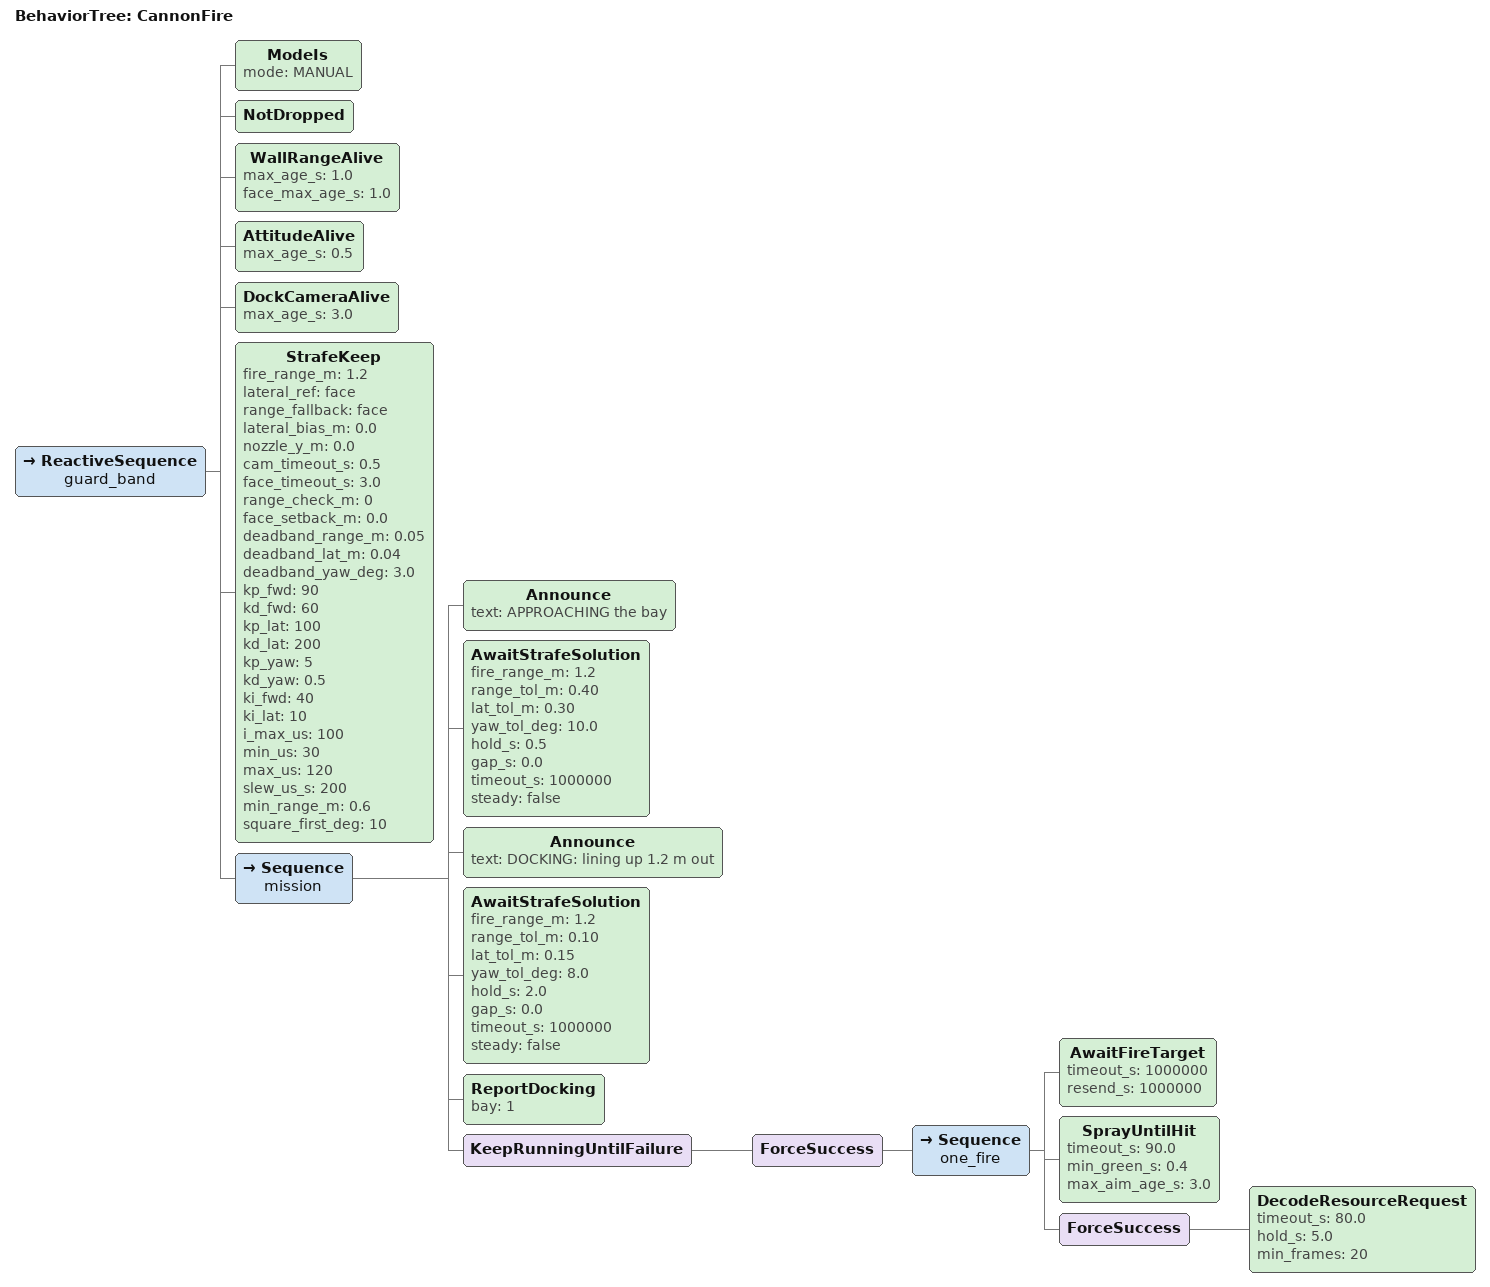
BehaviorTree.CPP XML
<?xml version="1.0"?>
<root BTCPP_format="4" main_tree_to_execute="CannonFire">
  <BehaviorTree ID="CannonFire">
    <ReactiveSequence name="guard_band">

      <ModeIs mode="MANUAL"/>
      <NotDropped/>
      <!-- the LiDAR's wall, or the camera's face while it brings the boat in -->
      <WallRangeAlive max_age_s="1.0" face_max_age_s="1.0"/>
      <AttitudeAlive max_age_s="0.5"/>
      <DockCameraAlive max_age_s="3.0"/>

      <StrafeKeep fire_range_m="1.2" lateral_ref="face" range_fallback="face"
                  lateral_bias_m="0.0" nozzle_y_m="0.0"
                  cam_timeout_s="0.5" face_timeout_s="3.0"
                  range_check_m="0" face_setback_m="0.0"
                  deadband_range_m="0.05" deadband_lat_m="0.04" deadband_yaw_deg="3.0"
                  kp_fwd="90" kd_fwd="60" kp_lat="100" kd_lat="200" kp_yaw="5" kd_yaw="0.5"
                  ki_fwd="40" ki_lat="10" i_max_us="100"
                  min_us="30" max_us="120" slew_us_s="200"
                  min_range_m="0.6" square_first_deg="10"/>

      <Sequence name="mission">
        <Announce text="APPROACHING the bay"/>
        <AwaitStrafeSolution fire_range_m="1.2" range_tol_m="0.40" lat_tol_m="0.30"
                             yaw_tol_deg="10.0" hold_s="0.5" gap_s="0.0" timeout_s="1000000"
                             steady="false"/>
        <Announce text="DOCKING: lining up 1.2 m out"/>
        <!-- the cannon aims itself, so the hull need not be still -->
        <AwaitStrafeSolution fire_range_m="1.2" range_tol_m="0.10" lat_tol_m="0.15"
                             yaw_tol_deg="8.0" hold_s="2.0" gap_s="0.0" timeout_s="1000000"
                             steady="false"/>
        <ReportDocking bay="1"/>

        <KeepRunningUntilFailure>
          <ForceSuccess>
            <Sequence name="one_fire">
              <AwaitFireTarget timeout_s="1000000" resend_s="1000000"/>
              <!-- the aim point may be 3 s old: in front of the bay the window
                   does not move -->
              <SprayUntilHit timeout_s="90.0" min_green_s="0.4" max_aim_age_s="3.0"/>
              <!-- GREEN 5 s, off 1 s, then the code for 60 s -->
              <ForceSuccess>
                <DecodeResourceRequest timeout_s="80.0" hold_s="5.0" min_frames="20"/>
              </ForceSuccess>
            </Sequence>
          </ForceSuccess>
        </KeepRunningUntilFailure>
      </Sequence>

    </ReactiveSequence>
  </BehaviorTree>
</root>
